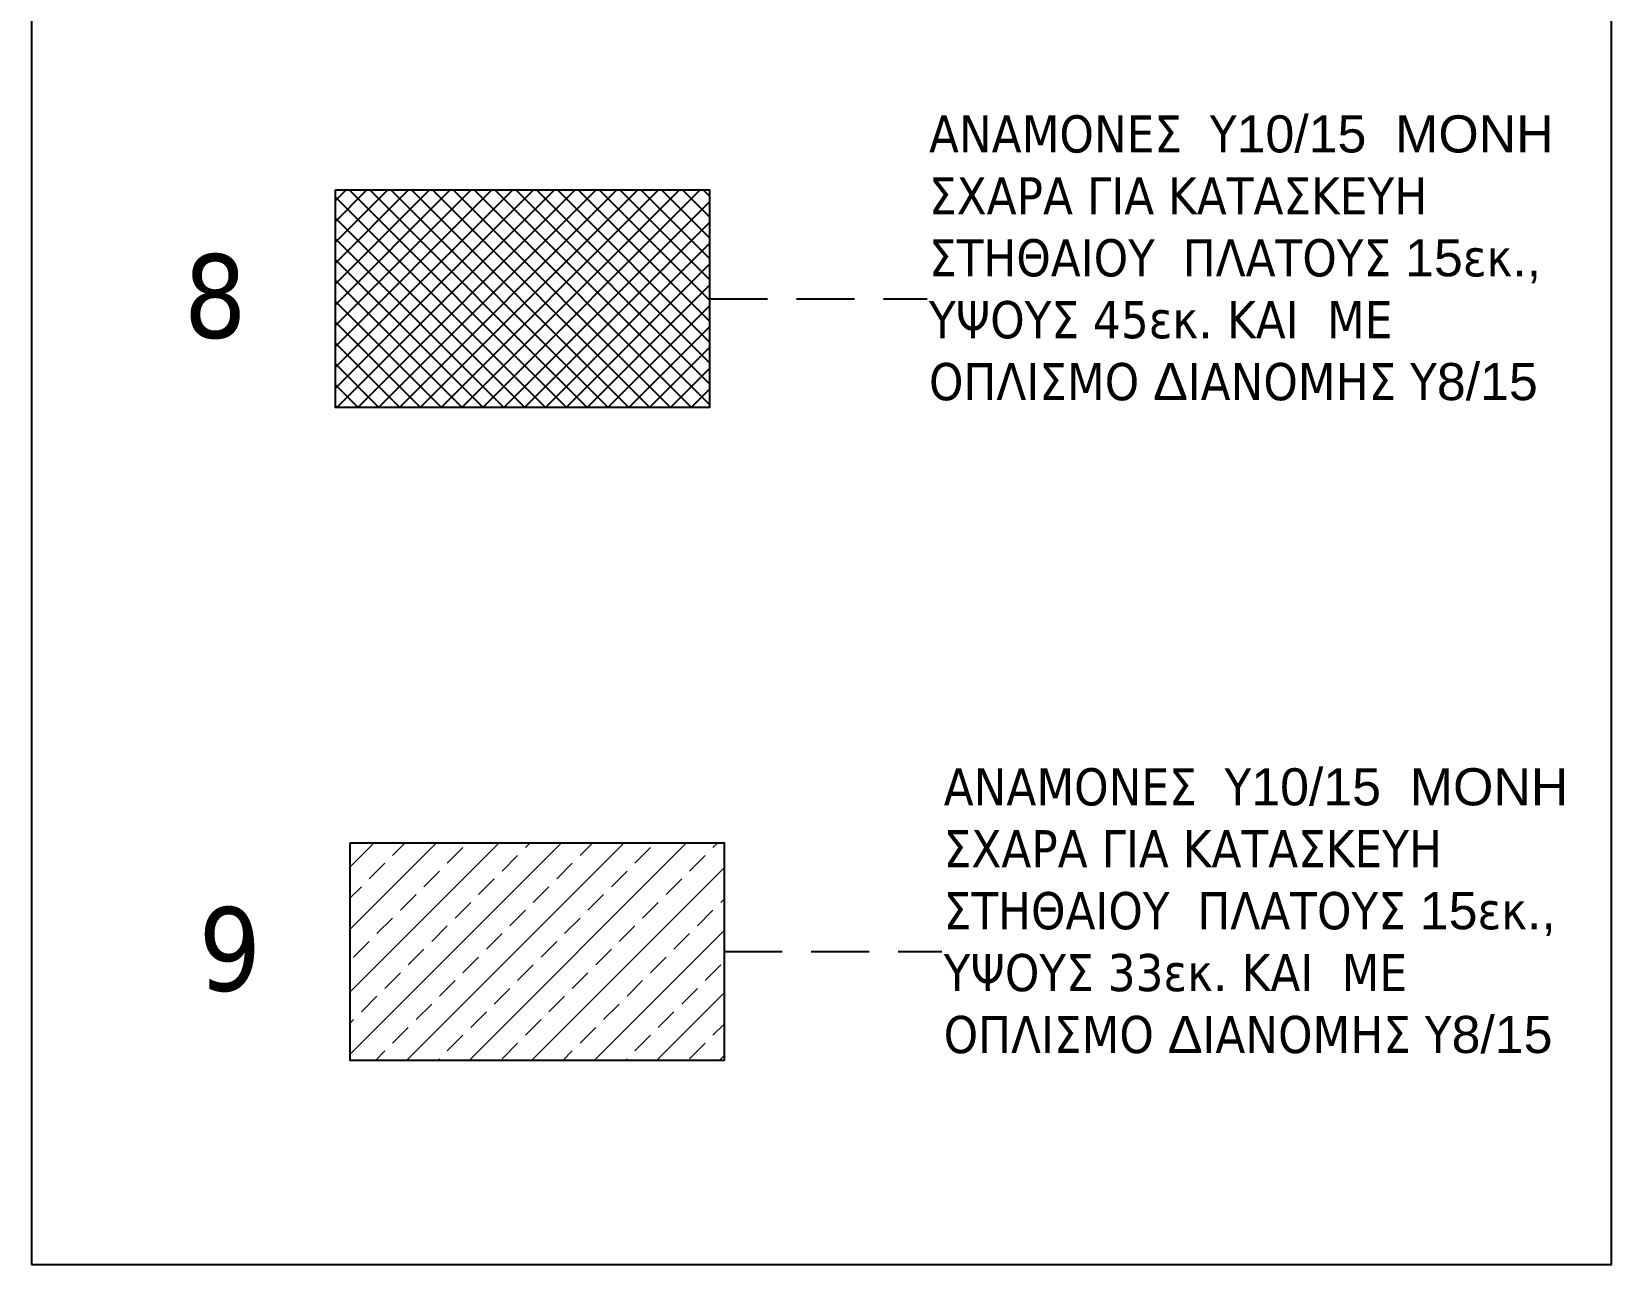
# Model space of a CAD drawing. Header units: millimetres. Extents: x -2171 to 1563, y -1758 to -1505.
# Drawn here: x 937.82 to 944.63, y -1610.56 to -1605.25 of the extents above; entities that cross this region are included whole.
import ezdxf

# ---------------------------------------------------------------- set-up
doc = ezdxf.new("R2010")
doc.units = ezdxf.units.MM
doc.linetypes.add('DASHDOT', pattern=[25.4, 12.7, -6.35, 0, -6.35])
doc.linetypes.add('HIDDEN', pattern=[0.375, 0.25, -0.125])
for name, color, linetype in [('-S-AKSONES', 50, 'DASHDOT'), ('-S_TEXT', 3, 'Continuous'), ('Geo_Lines_3', 7, 'Continuous')]:
    doc.layers.add(name, color=color, linetype=linetype)
doc.layers.add('A-ANNO-DIMS', color=1, linetype='Continuous', lineweight=9)
doc.styles.get("Standard").update_dxf_attribs({"font": 'tahoma.ttf'})

msp = doc.modelspace()

# ---------------------------------------------------------------- hatches: boundary and pattern name
at = {"layer": 'A-ANNO-DIMS', "ltscale": 0.5, "transparency": 33554572}
h = msp.add_hatch(dxfattribs=at)
h.set_pattern_fill('ANSI33', scale=0.03)
h.set_pattern_definition([(45, (58.24224, 14.34407), (-0.134703842, 0.134703842), []), (45, (58.37695, 14.34407), (-0.134703842, 0.134703842), [0.09525, -0.047625])])
h.paths.add_polyline_path([(940.8024, -1609.6861), (940.8024, -1608.7489), (939.1908, -1608.7489), (939.1908, -1609.6861)])
at = {"layer": 'Geo_Lines_3', "linetype": 'Continuous', "ltscale": 0.5, "transparency": 33554572}
h = msp.add_hatch(dxfattribs=at)
h.set_pattern_fill('ANSI37', color=9, scale=0.02)
h.set_pattern_definition([(45, (247.6549, 16.308246), (-0.0449012806, 0.0449012806), []), (135, (247.6549, 16.308246), (-0.0449012806, -0.0449012806), [])])
h.paths.add_polyline_path([(940.7391, -1606.8736), (940.7391, -1605.9364), (939.1275, -1605.9364), (939.1275, -1606.8736)])

# ---------------------------------------------------------------- linework, layer by layer
at = {"layer": '-S-AKSONES', "linetype": 'HIDDEN'}
for p, q in [((940.7391, -1606.405), (941.6783, -1606.405)), ((940.8024, -1609.2175), (941.7416, -1609.2175))]:
    msp.add_line(p, q, dxfattribs=at)
at = {"layer": '-S_TEXT', "color": 3, "linetype": 'Continuous', "ltscale": 0.5}
msp.add_lwpolyline([(937.8178, -1610.5649), (944.627, -1610.5649), (944.627, -1591.6226), (937.8178, -1591.6226)], close=True, dxfattribs=at)
at = {"layer": '-S_TEXT', "color": 94}
for points in [[(939.1275, -1605.9364), (940.7391, -1605.9364), (940.7391, -1606.8736), (939.1275, -1606.8736)], [(939.1908, -1608.7489), (940.8024, -1608.7489), (940.8024, -1609.6861), (939.1908, -1609.6861)]]:
    msp.add_lwpolyline(points, close=True, dxfattribs=at)

# ---------------------------------------------------------------- texts
at = {"layer": '-S_TEXT', "attachment_point": 1}
for s, width, insert, char_height in [('\\A1;ΑΝΑΜΟΝΕΣ  Υ{\\fArial|b0|i0|c186|p34;10/15  \\fArial|b0|i0|c161|p34;ΜΟΝΗ} ΣΧΑΡΑ ΓΙΑ ΚΑΤΑΣΚΕΥΗ{\\fArial|b0|i0|c186|p34; }ΣΤΗΘΑΙΟΥ  ΠΛΑΤΟΥΣ {\\fArial|b0|i0|c161|p34;1\\fArial|b0|i0|c186|p34;5}εκ{\\fArial|b0|i0|c186|p34;., }ΥΨΟΥΣ 45εκ{\\fArial|b0|i0|c186|p34;. }ΚΑΙ {\\fArial|b0|i0|c186|p34; }ΜΕ ΟΠΛΙΣΜΟ {\\fArial|b0|i0|c186|p34;Δ}ΙΑΝΟΜΗΣ Υ{\\fArial|b0|i0|c186|p34;8/15}', 2.695595, (941.6857, -1605.6151), 0.16), ('\\A1;8', 4.518418, (938.4741, -1606.2135), 0.36), ('\\A1;ΑΝΑΜΟΝΕΣ  Υ{\\fArial|b0|i0|c186|p34;10/15  \\fArial|b0|i0|c161|p34;ΜΟΝΗ} ΣΧΑΡΑ ΓΙΑ ΚΑΤΑΣΚΕΥΗ{\\fArial|b0|i0|c186|p34; }ΣΤΗΘΑΙΟΥ  ΠΛΑΤΟΥΣ {\\fArial|b0|i0|c161|p34;1\\fArial|b0|i0|c186|p34;5}εκ{\\fArial|b0|i0|c186|p34;., }ΥΨΟΥΣ 33εκ{\\fArial|b0|i0|c186|p34;. }ΚΑΙ {\\fArial|b0|i0|c186|p34; }ΜΕ ΟΠΛΙΣΜΟ {\\fArial|b0|i0|c186|p34;Δ}ΙΑΝΟΜΗΣ Υ{\\fArial|b0|i0|c186|p34;8/15}', 2.695595, (941.749, -1608.4276), 0.16), ('\\A1;9', 4.518418, (938.5374, -1609.026), 0.36)]:
    msp.add_mtext_dynamic_manual_height_columns(s, width=width, gutter_width=0.8, heights=[0], dxfattribs=dict(at, insert=insert, char_height=char_height))

doc.saveas('drawing.dxf')
